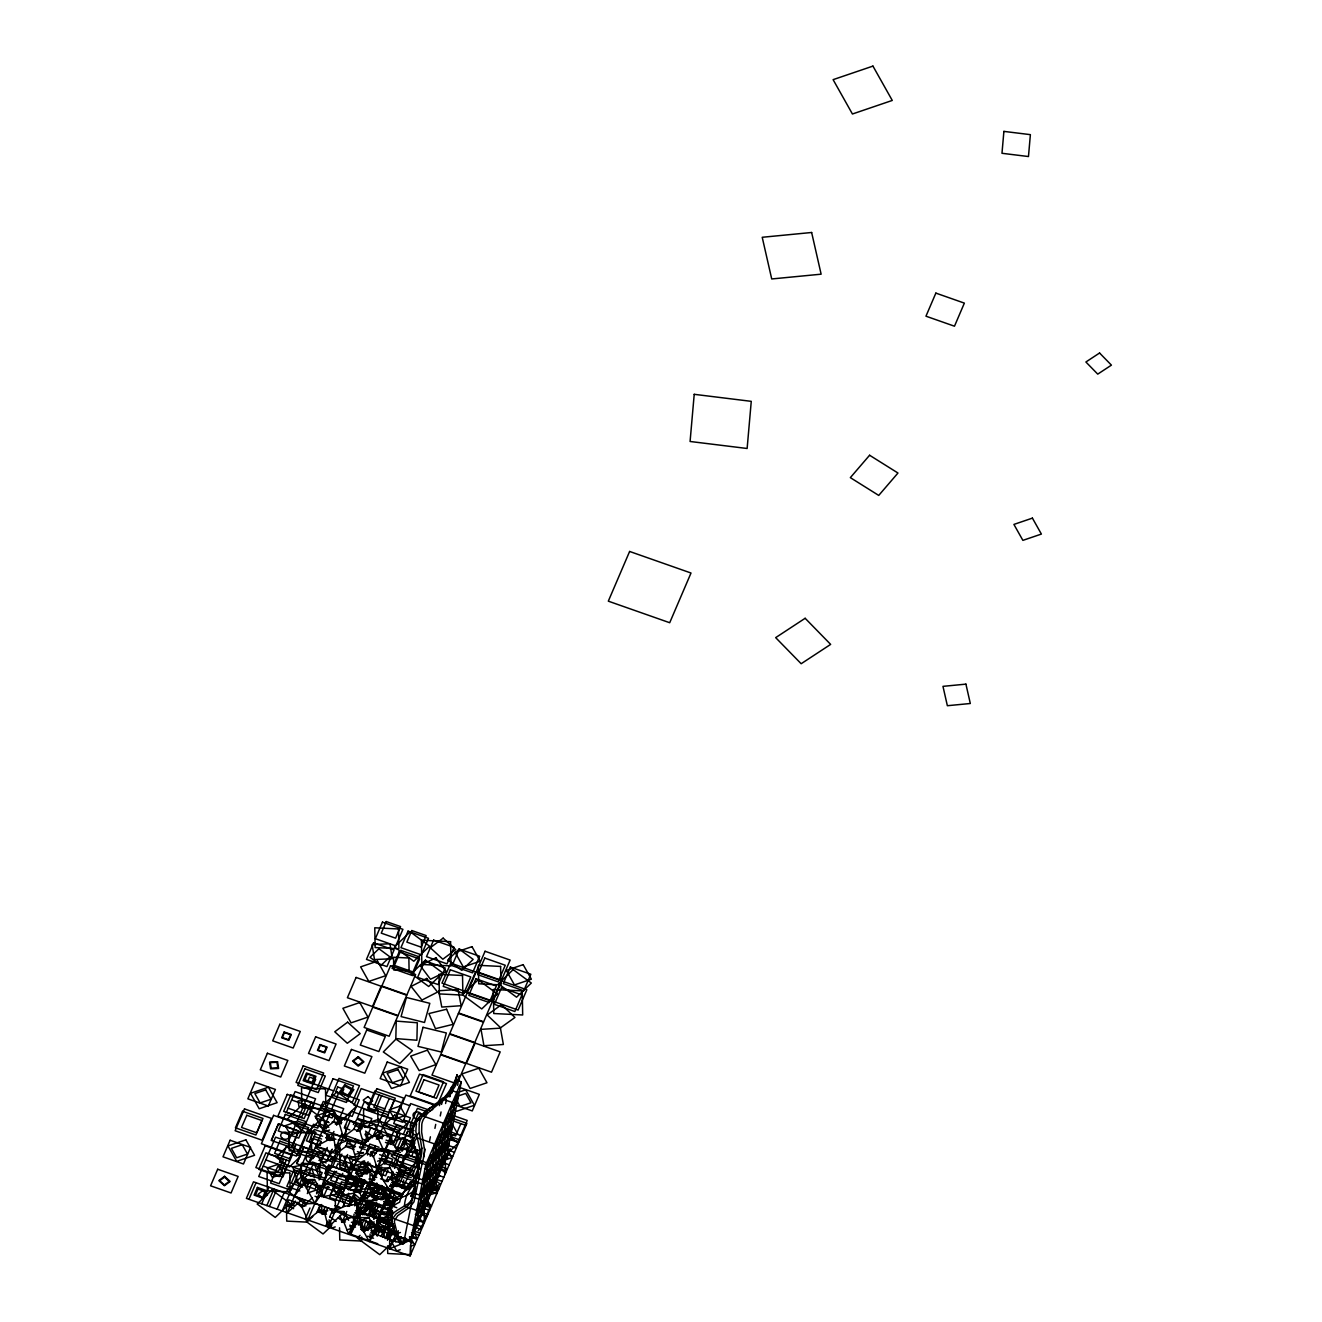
<?xml version="1.0" encoding="UTF-8"?>
<svg xmlns="http://www.w3.org/2000/svg" width="1322" height="1322" viewBox="0 0 1322 1322"><rect width="100%" height="100%" fill="white"/><g stroke="black" fill="none" stroke-linecap="round" stroke-linejoin="round"><path stroke-width="1.5" d="M340.977 1195.534L353.635 1193.237L357.37 1203.995L344.712 1206.292L340.977 1195.534L342.448 1194.014L340.597 1188.643L335.358 1200.855L335.358 1210.572L347.917 1217.529L368.855 1217.645L374.109 1226.998L363.253 1230.699L357.981 1221.33L368.855 1217.645M409.374 1236.88L411.125 1240.003L389.643 1248.712L389.66 1238.995L394.898 1226.783L379.811 1221.495L374.109 1226.998M405.606 1242.002L404.416 1241.573L405.193 1242.515M369.879 1189.222L382.57 1186.478L386.85 1197.302L374.143 1200.062L369.879 1189.222L370.011 1171.821L364.525 1162.335L353.552 1166.219L359.039 1175.688L370.011 1171.821M419.074 1169.193L419.107 1166.83L419.752 1169.21M396.749 1232.137L253.494 1181.818L246.388 1198.393L410.117 1255.9L411.125 1240.003M359.039 1175.688L349.553 1177.439L349.719 1175.142L365.037 1180.381L370.028 1184.628L378.736 1171.49L390.089 1167.904L395.261 1177.671L383.909 1181.257L378.736 1171.49M352.809 1228.468L354.065 1214.108M354.775 1205.912L355.486 1197.699M356.031 1191.552L356.923 1181.306L375.266 1183.554M369.35 1215.711L370.573 1201.781M357.37 1203.995L355.816 1217.76L362.608 1212.852L367.764 1200.442L383.083 1205.697L383.38 1208.391L386.52 1204.408L392.122 1191.337L401.095 1194.493M415.885 1188.825A49.211 27.663 23.2 0 1 410.002 1193.469C403.854 1197.682 391.51 1199.004 391.94 1208.539M415.009 1189.42L413.373 1196.195A51.971 29.216 23.2 0 1 407.754 1204.028A50.484 28.39 23.2 0 1 407.11 1204.392L399.145 1209.134A85.6 48.121 23.2 0 0 396.253 1210.969C387.329 1216.058 392.485 1226.601 396.154 1233.393A97.415 54.764 23.2 0 0 397.773 1236.384L410.696 1240.928L450.158 1148.57M394.435 1231.691L391.824 1220.966A24.49 13.765 23.2 0 1 392.171 1219.264L396.121 1213.927L406.862 1206.689A52.665 29.613 23.2 0 0 412.414 1198.228A105.661 59.407 23.2 0 0 413.439 1194.311L419.735 1161.658A58.465 48.005 11.2 0 0 421.916 1148.074M420.561 1119.056A34.256 19.252 23.2 0 0 415.885 1122.097L413.323 1128.178M414.117 1190.263L419.586 1162.484A57.325 47.08 11.2 0 0 420.016 1149.925L415.835 1131.599L416.397 1122.775M402.268 1188.247L403.706 1179.984M363.897 1232.319L365.054 1225.891M450.587 1092.831L451.694 1087.097A84.178 69.124 11.2 0 0 457.082 1074.687L455.892 1080.388M403.541 1243.457L417.934 1170.813M422.115 1164.104L422.693 1161.245M423.486 1157.229L423.932 1154.949M424.048 1154.37L425.073 1149.231M422.082 1163.691L413.984 1201.847L409.936 1207.151L397.707 1215.711L394.733 1220.173A24.49 13.765 23.2 0 0 394.369 1221.875L396.98 1232.583A103.678 58.284 23.2 0 0 402.566 1243.754L403.689 1237.772M429.6 1140.803L430.394 1136.804M410.696 1240.928L425.8 1164.665L461.312 1081.826L455.826 1079.909L454.917 1084.883M415.719 1186.859A45.626 25.647 23.2 0 1 414.282 1187.982L410.729 1196.278L420.313 1199.632L425.073 1185.256L421.982 1184.165M417.95 1182.496L423.337 1184.38L428.097 1170.003L424.494 1168.731M427.551 1163.029L426.345 1169.127L431.104 1154.734L427.551 1163.029L418.826 1159.956L418.71 1158.105A52.202 42.866 11.2 0 0 418.099 1154.023L417.058 1149.81L420.561 1151.032M434.921 1128.377L435.715 1124.378M419.024 1215.761L414.265 1230.138L419.024 1215.761L415.339 1214.455M425.073 1185.256L420.313 1199.632M428.097 1170.003L423.337 1184.38M419.57 1220.223L434.674 1143.96L417.058 1137.763A34.587 19.45 23.2 0 0 413.902 1146.29M440.259 1115.95L441.052 1111.951M445.58 1103.523L446.373 1099.524M427.898 1195.038L423.139 1209.432L427.898 1195.038L424.428 1193.816M430.922 1179.786L426.163 1194.179L430.922 1179.786L427.518 1178.596M436.971 1149.281L432.211 1163.674L436.971 1149.281L433.434 1148.041M428.46 1199.517L443.548 1123.237L421.123 1115.355A28.01 15.748 23.2 0 0 417.735 1120.279M451.694 1087.097L449.777 1096.83L450.472 1093.393M442.82 1143.827L438.061 1158.221L442.82 1143.827L439.317 1142.588M444.638 1134.673L445.845 1128.575L441.085 1142.968L444.638 1134.673L441.416 1133.549M456.9 1075.249L455.545 1082.107L455.793 1080.966M437.334 1178.794L452.438 1102.531L443.366 1099.342L441.482 1100.929A62.184 51.062 11.2 0 1 437.896 1103.457L428.857 1109.125M458.337 1081.859L459.577 1075.563L455.479 1085.742L449.364 1095.31L433.302 1108.315A52.93 43.461 11.2 0 0 426.956 1114.116L423.486 1119.189A27.101 22.259 11.2 0 0 421.817 1124.08L421.602 1131.963L424.263 1148.025M451.694 1123.122L446.935 1137.498L451.694 1123.122L448.175 1121.882M457.743 1092.616L452.983 1106.993L457.743 1092.616L452.554 1090.782M446.208 1158.089L461.312 1081.826M458.007 1083.577L457.643 1085.296M373.597 1218.867L374.721 1213.381M392.056 1203.384L394.303 1192.427M418.396 1174.911L418.149 1176.035M354.395 1190.461L359.022 1179.009M452.107 1092.881L452.455 1091.261A48.633 39.941 11.2 0 1 451.727 1092.303L448.802 1096.632M418.826 1159.956L418.033 1166.202A50.021 41.065 11.2 0 0 417.388 1159.691L415.24 1146.67M319.825 1188.858L314.553 1179.505L303.696 1183.207L308.968 1192.56L319.825 1188.858L321.99 1186.826L328.864 1167.789L313.777 1162.484L308.621 1163.063L316.536 1153.247L327.393 1149.545L332.665 1158.915L321.791 1162.6L316.536 1153.247M383.083 1205.697L376.291 1224.949L386.85 1197.302M395.261 1177.671L397.591 1175.258L404.449 1156.221L404.681 1158.683L408.366 1154.883L413.588 1142.687M417.058 1149.81L416.694 1151.313A47.708 26.82 23.2 0 0 416.579 1156.155L418.628 1169.59M404.681 1158.683L408.267 1147.347L402.995 1137.978L392.122 1141.679L397.393 1151.032L408.267 1147.347M342.448 1194.014L349.719 1175.142M407.622 1189.552L410.514 1181.637M400.417 1195.964L405.11 1190.263A82.096 46.154 23.2 0 1 407.953 1188.412L415.786 1183.058M327.261 1147.479L323.593 1156.337L308.274 1151.098L313.413 1138.688L321.081 1141.316M326.98 1161.013L331.591 1149.892M328.914 1164.517L325.972 1171.606L341.291 1176.861L342.762 1173.308M344.232 1169.755L346.43 1164.451L331.111 1159.196M349.025 1205.829L353.437 1195.187M354.593 1192.378L356.808 1187.057L341.489 1181.818L336.333 1194.229L351.652 1199.467M374.143 1200.062L362.922 1201.202L359.898 1192.791L365.037 1180.381M357.105 1206.936L360.956 1197.666M368.755 1200.442L364.343 1211.068L356.676 1208.457M455.264 1112.331L419.768 1195.171L414.265 1193.237L415.62 1190.56M271.522 1140.308L278.479 1124.064L298.541 1131.12L291.584 1147.347M248.949 1199.285L256.055 1182.711M307.415 1082.09L309.546 1077.133L315.694 1079.281L313.562 1084.255L303.151 1080.669L306.44 1072.968L315.958 1076.306L312.653 1084.007M261.739 1203.78L268.845 1187.206M286.593 1145.794L279.487 1162.352L299.962 1169.54M288.378 1141.646L295.467 1125.088L315.941 1132.276L291.088 1190.263L270.613 1183.074L277.719 1166.5L298.177 1173.688M304.341 1104.366L297.252 1120.94L317.71 1128.129L339.01 1078.422L359.485 1085.61L352.379 1102.184L331.905 1094.996M306.126 1100.235L313.215 1083.66L333.689 1090.848M306.737 1105.275L301.515 1117.487L286.444 1112.182L295.103 1091.592L315.578 1098.78L308.472 1115.355L287.998 1108.167M266.862 1205.581L273.951 1189.007M286.378 1160.022L279.289 1176.58L258.815 1169.392L265.92 1152.817L288.94 1160.914L296.045 1144.34M291.716 1147.595L298.805 1131.021L278.347 1123.832L271.241 1140.407L332.648 1161.972M311.232 1102.019L304.143 1118.594L283.668 1111.405L290.774 1094.831L352.164 1116.412L359.27 1099.838L338.812 1092.65L331.706 1109.208M269.424 1206.474L276.513 1189.899M277.091 1209.167L284.197 1192.609M303.713 1147.033L296.624 1163.608L322.204 1172.597L319.048 1179.951M296.888 1163.509L303.845 1147.281L323.907 1154.321L320.816 1161.542M282.214 1210.969L289.303 1194.394M412.249 1142.274L329.922 1113.355L287.32 1212.77L302.143 1199.5L306.836 1203.78L314.884 1203.384L335.358 1210.572L344.712 1206.292M392.684 1211.646L301.532 1179.637L308.555 1174.696L313.777 1162.484M416.199 1181.785L315.727 1146.488L327.542 1140.258L326.666 1134.673L322.832 1129.93L333.375 1122.064L335.507 1117.09L329.922 1113.355M306.423 1188.428L309.414 1181.455M327.212 1139.928L329.459 1134.706L314.372 1129.401L309.15 1141.613L320.453 1145.579M316.95 1170.565L319.263 1165.145M301.499 1207.151L304.655 1199.798M307.315 1193.584L312.835 1180.695M317.082 1170.796L324.187 1154.222M330.004 1140.655L333.954 1131.45M336.614 1125.237L343.703 1108.662L323.246 1101.474L316.14 1118.048L329.161 1122.626M397.393 1151.032L377.282 1150.999L363.765 1144.307L348.33 1140.704L343.29 1137.118L339.523 1124.229L341.654 1119.255C349.686 1118.462 354.808 1124.725 362.112 1126.443C369.912 1126.988 378.009 1129.319 383.264 1135.449L391.329 1134.92L392.122 1141.679M317.462 1183.636L315.099 1189.156L294.641 1181.967M327.526 1160.171L332.252 1149.132M344.678 1120.131L347.058 1114.611M305.233 1219.049L309.959 1208.011M316.569 1192.593L319.726 1185.223M327.906 1166.136L324.766 1173.49L362.195 1186.644M330.285 1160.6L331.855 1156.932M336.102 1147.033L341.621 1134.144L362.079 1141.332L360.509 1145.017M297.351 1203.103L302.027 1207.383L307.795 1219.958L350.396 1120.544M308.968 1192.56L314.884 1203.384L320.288 1195.567L325.526 1183.355L343.77 1189.701M321.791 1162.6L329.095 1170.251L332.764 1166.45L337.986 1154.255L336.185 1153.676L333.326 1134.375L326.666 1134.673M316.85 1212.555L320.007 1205.185M323.361 1197.352L328.087 1186.313M334.598 1171.127L330.665 1180.331L351.123 1187.52L355.849 1176.481M336.185 1167.442L337.754 1163.757L367.169 1174.101M339.539 1159.625L341.902 1154.106M307.795 1219.958L317.825 1211.877L320.321 1206.044M332.665 1158.915L336.185 1153.676L345.835 1146.521L348.33 1140.704M333.326 1134.375L343.29 1137.118L353.85 1129.252L355.982 1124.278M321.973 1214.34L325.129 1206.986M337.556 1177.985L330.45 1194.559L350.908 1201.748M342.877 1165.558L347.603 1154.519M357.667 1131.037L362.393 1119.998M378.588 1131.169L363.765 1144.307L359.981 1131.417L362.112 1126.443M342.448 1213.679L328.253 1227.147L325.03 1214.406L327.526 1208.572M353.552 1166.219L356.659 1160.865L353.04 1149.049L355.535 1143.233M379.084 1095.013L373.845 1107.208L388.916 1112.513L394.154 1100.301M349.553 1177.439L347.835 1171.755L353.073 1159.543L356.659 1160.865L366.64 1152.867L370.457 1147.413M325.691 1226.238L327.278 1222.569M329.641 1217.033L332.004 1211.514M338.614 1196.096L342.563 1186.892L323.956 1180.364M345.224 1180.678L347.587 1175.159M349.173 1171.474L352.33 1164.12M367.913 1127.765L371.846 1118.561L351.388 1111.356L344.282 1127.93L349.867 1129.897M381.612 1095.773L374.506 1112.347L354.048 1105.159L361.154 1088.584L409.754 1105.655M328.253 1227.147L370.854 1127.732M343.042 1206.391L348.661 1193.27M356.841 1174.167L362.36 1161.294M366.607 1151.396L369.763 1144.026L379.067 1147.298M372.424 1137.812L389.296 1098.466M342.034 1222.453L346.777 1211.415M348.942 1206.342L353.866 1194.84M354.858 1192.543L360.179 1180.116M361.765 1176.431L368.078 1161.707M370.639 1155.725L372.209 1152.04L375.944 1153.346M377.943 1138.688L395.295 1098.202L374.82 1091.014L367.731 1107.572L388.189 1114.76M338.234 1217.959L343.703 1221.809L348.727 1234.335L391.329 1134.92M386.173 1148.835L396.336 1125.105L412.811 1130.888M364.525 1162.335L377.117 1168.053L384.14 1163.129L389.379 1150.917L384.223 1151.495L378.472 1139.035L373.779 1134.755M358.576 1225.081L360.939 1219.562M369.119 1200.459L363.6 1213.348L356.163 1210.737M371.185 1196.212L376.522 1183.207M380.273 1174.465L381.843 1170.78M384.702 1164.104L390.221 1151.214M392.882 1145.001L399.988 1128.443L379.53 1121.254M364.178 1214.918L370.276 1200.707M371.796 1197.17L374.076 1191.833L396.881 1199.847M381.728 1176.877L384.917 1169.408M400.302 1133.499L394.716 1146.571L403.673 1149.727M360.575 1227.642L363.567 1220.669M362.112 1230.567L366.045 1221.363M368.623 1215.381L374.143 1202.491M381.43 1185.454L376.704 1196.509L356.246 1189.321M387.941 1170.267L385.578 1175.803L275.571 1137.151L258.715 1176.497L279.173 1183.686L286.279 1167.128L265.821 1159.939M389.527 1166.599L392.684 1159.229L379.662 1154.651M394.452 1155.081L401.558 1138.523M403.326 1134.375L410.431 1117.817L389.973 1110.612M364.674 1231.46L368.607 1222.255M376.803 1203.152L371.267 1216.042L391.742 1223.23M381.033 1193.27L383.397 1187.734M386.553 1180.381L388.139 1176.696L411.159 1184.776L418.264 1168.218L397.79 1161.03L394.634 1168.384M392.386 1166.797L397.905 1153.908M371.548 1215.959L376.968 1203.317M407.804 1131.368L400.847 1147.612L415.422 1152.734M383.264 1193.865L385.677 1188.263M394.402 1167.904L399.988 1154.833L416.133 1160.518L410.531 1173.572L397.988 1169.16M368.012 1230.518L371.168 1223.164M373.729 1217.165L379.249 1204.292M381.827 1198.31L386.553 1187.255M390.701 1177.588L393.064 1172.069M401.938 1151.363L406.68 1140.324M408.448 1136.176L418.33 1113.504L422.098 1114.826M363.253 1230.699L369.185 1241.523L411.786 1142.109L413.142 1142.539M382.57 1186.478L390.486 1191.816L394.981 1184.661L400.583 1171.606L416.727 1177.274L417.058 1178.563M379.811 1221.495L374.589 1233.69L369.185 1241.523M374.903 1234.682L378.637 1225.973M397.063 1184.413L402.665 1171.342L399.079 1170.086M414.844 1142.902L410.845 1152.239L407.259 1150.983M377.464 1235.954L381.397 1226.75M393.824 1197.765L386.735 1214.323L366.26 1207.135M399.178 1185.239L400.401 1185.305L399.128 1184.859L406.251 1168.764L385.793 1161.575M411.572 1156.337L414.728 1148.967M380.951 1236.516L387.181 1221.974L360.228 1212.505L350.875 1234.318L377.828 1243.787M437.913 1103.589L446.489 1083.594L419.537 1074.125L410.184 1095.938L435.219 1104.729M403.375 1187.338L411.192 1169.078L381.893 1158.799L371.73 1182.512L380.885 1185.735M415.472 1159.113L417.041 1155.478M382.57 1237.392L386.305 1228.667M385.132 1238.648L389.081 1229.443M406.234 1189.403L408.597 1183.884M412.051 1175.836L418.363 1161.096M387.693 1239.557L391.643 1230.352M412.728 1186.594L416.727 1177.274M457.842 1082.057L465.741 1063.615L440.672 1054.807L431.98 1075.1L455.115 1083.23M389.643 1248.712L395.956 1233.988M458.288 1097.078L422.776 1179.918L416.76 1177.803M452.24 1127.583L416.744 1210.423L404.449 1206.11A49.112 40.338 11.2 0 1 413.125 1185.272M405.804 1238.499L403.425 1244.019L370.821 1232.567M449.232 1142.836L413.72 1225.676L391.213 1217.777M460.8 1123.717L455.578 1135.928L449.91 1133.929M410.117 1255.9L466.914 1123.353L452.041 1118.131M416.083 1189.42L415.191 1191.337M362.459 1175.06C359.518 1172.664 364.955 1177.77 358.94 1175.985M403.26 1193.353L403.838 1192.328M349.834 1232.798L355.37 1222.867M368.987 1215.331L371.052 1212.125M404.929 1241.969L406.383 1239.887M353.371 1124.493L357.171 1119.056L364.013 1122.642L360.212 1128.079L355.073 1125.386M390.089 1167.904L377.117 1168.053L373.482 1156.453L377.282 1150.999M303.696 1183.207L294.426 1196.195L302.143 1199.5M348.727 1234.335L357.981 1221.33M361.831 1174.795L363.335 1172.746M404.168 1191.833L415.571 1182.81M371.945 1194.84L375.382 1190.99L382.455 1186.925M400.252 1243.688L394.997 1234.335L395.989 1233.096M397.591 1175.258L400.583 1171.606M367.268 1201.731L359.567 1210.688L367.913 1215.926M372.407 1195.766L378.819 1188.296L397.178 1199.798M391.808 1223.99L387.957 1228.468L382.95 1225.329M413.274 1185.371L415.637 1182.959M395.741 1200.673L394.204 1202.376A22.722 18.657 11.2 0 0 391.907 1206.094M295.434 1201.07L290.262 1206.325L293.633 1208.688M291.286 1206.358L295.484 1202.078M343.703 1221.809L347.917 1217.529M321.99 1186.826L325.526 1183.355M391.543 1225.907L393.411 1224.073M321.263 1141.828L315.446 1147.397L327.955 1156.634L338.118 1146.885L334.995 1144.571M356.61 1131.318L360.609 1127.484M336.614 1171.391L326.633 1180.959L336.201 1188.015M312.389 1197.699L305.514 1204.292L286.957 1190.56L302.06 1176.084L320.618 1189.8L316.503 1193.749M364.756 1161.113L362.112 1163.657L375.101 1173.258L381.728 1166.929M370.044 1156.039L372.688 1153.511M312.769 1216.488L306.952 1222.073L323.047 1233.971L331.772 1225.61M317.131 1212.307L320.04 1209.514L326.484 1214.274M348.43 1189.8L358.411 1180.232L340.894 1167.276M394.187 1153.131L391.279 1155.924L409.126 1169.111L417.835 1160.766M397.096 1150.355L405.804 1141.993M347.95 1206.292L355.998 1198.575M382.537 1185.966L372.226 1195.848L376.886 1199.285M386.949 1181.736L389.891 1178.927L402.285 1188.081M362.476 1214.753L371.862 1205.747L361.98 1198.443M360.096 1235.343L357.271 1238.036L379.761 1254.661L398.054 1237.128L377.167 1221.693M364.31 1231.294L374.159 1221.859M446.142 1154.784L458.337 1143.084L450.703 1137.449M430.675 1192.576L439.862 1183.768L435.021 1180.182M412.481 1236.169L408.25 1240.234L405.094 1237.904M418.132 1230.749L422.362 1226.684M413.307 1184.562L412.183 1185.586A59.259 33.314 23.2 0 0 410.068 1187.9L400.401 1187.387M443.068 1098.367L429.931 1108.051A51.674 42.436 11.2 0 0 424.395 1113.223L420.561 1119.056A27.283 22.408 11.2 0 0 419.256 1123.171L419.057 1131.07L421.768 1148.074L418.066 1155.94L418.132 1166.368M362.311 1214.422L367.632 1209.894M378.472 1139.035L383.264 1135.449M302.027 1207.383L306.836 1203.78M417.19 1181.653L416.116 1182.43M415.786 1183.818L414.761 1184.479M355.899 1205.003L383.744 1186.743M392.733 1212.208L382.471 1218.934L370.623 1206.821L375.762 1203.45M392.865 1223.594L381.397 1231.112L371.482 1220.966M389.395 1227.51L381.728 1230.898L373.035 1232.154M432.79 1109.455L430.212 1110.91M401.244 1194.824L403.111 1193.849M356.378 1211.183L363.17 1207.763M444.192 1158.915L447.811 1157.56L445.894 1154.437M443.068 1160.881L452.074 1157.494L447.828 1150.57M436.21 1177.555L439.813 1176.2L437.913 1173.077M429.121 1191.618L438.524 1189.635L435.169 1181.042L440.408 1168.846L445.613 1173.06L445.266 1160.336L443.514 1157.213M335.375 1124.229L339.043 1122.94L333.557 1113.455L322.568 1117.338L327.145 1125.22M329.558 1130.062L324.105 1131.996L315 1116.28L333.21 1109.852L341.307 1123.832M458.536 1092.236L465.708 1089.807L474.4 1105.258L456.47 1111.356M458.47 1095.888L465.724 1093.426L470.979 1102.779L460.122 1106.481L456.602 1100.235M450.422 1136.309L457.676 1133.846L452.405 1124.493M441.647 1161.575L445.266 1160.336M363.286 1194.758L384.157 1187.668M389.858 1185.718L393.659 1184.429M322.981 1212.654L326.551 1211.448M330.136 1210.225L339.11 1207.168M331.822 1213.282L337.242 1211.431M373.349 1202.293L369.648 1203.565L378.621 1219.512L391.576 1215.1M380.753 1199.781L388.156 1197.269L393.13 1206.127M341.737 1220.52L352.594 1216.818L356.99 1224.618M335.243 1226.899L331.657 1228.105L327.806 1221.247M346.992 1229.873L354.246 1227.411M388.304 1227.18L373.118 1232.335L366.359 1220.322M395.129 1233.046L387.957 1235.492L396.65 1250.943L400.236 1249.72M394.997 1234.335L400.417 1232.484M399.525 1237.062L394.088 1238.912L395.84 1242.036M410.993 1246.051L414.563 1244.845L410.712 1237.97M365.004 1127.418L374.457 1124.427L379.629 1134.193L368.276 1137.779L365.682 1132.888M376.357 1139.085L382.041 1137.3M377.53 1161.212L386.982 1158.221L381.827 1148.454L370.457 1152.04L373.052 1156.932M415.719 1180.612L410.134 1182.314L411.968 1185.867M429.551 1194.906L437.004 1192.626L433.335 1185.52M424.841 1203.549L428.592 1202.409L426.923 1199.203M420.429 1211.398L424.164 1210.258L422.511 1207.052M392.122 1191.337L390.486 1191.816L383.909 1181.257M357.254 1204.97L362.625 1203.483M347.686 1155.924L343.753 1156.767L351.041 1175.241M355.568 1154.205L363.451 1152.503M361.617 1155.411L348.925 1158.171L353.189 1168.995L365.897 1166.235L363.765 1160.832M356.94 1173.969L368.755 1171.408M366.838 1186.032L375.911 1184.066M308.505 1181.273L303.085 1182.265L299.35 1171.507L312.009 1169.21L314.504 1176.382M314.653 1182.298L299.02 1185.156L292.691 1166.88L314.173 1162.963L319.891 1179.406L319.709 1164.186L301.317 1163.261L301.598 1178.563L305.679 1178.778M367.764 1200.442L362.922 1201.202L353.635 1193.237M384.305 1197.831L396.071 1198.69M379.546 1219.264L382.471 1218.934M348.017 1201.07L361.27 1199.665M353.932 1189.932L383.578 1187.073M389.511 1186.495L403.359 1185.156L404.251 1189.122M373.531 1199.451L392.667 1197.6L393.989 1203.4M377.943 1218.801L391.329 1217.512M371.333 1230.848L393.064 1228.749M390.866 1184.958L399.773 1185.041L408.581 1186.908M363.319 1204.722L376.72 1203.978M327.542 1140.258L334.185 1139.961M301.532 1179.637L314.553 1179.505M414.034 1125.7L410.316 1125.518L410.547 1137.878M328.269 1121.866L324.419 1121.667L324.634 1133.417M332.119 1122.064L341.737 1122.543M374.936 1136.094L382.917 1136.507M386.9 1136.705L390.899 1136.903L391.031 1144.488M326.666 1139.399L334.367 1139.779M338.217 1139.977L343.984 1140.275M345.488 1146.174L355.436 1146.67M359.435 1146.868L365.401 1147.166M389.147 1150.09L375.167 1149.38L375.101 1145.596M398.186 1169.854L413.422 1170.614L413.703 1186.131M368.921 1179.042L375.002 1179.34M329.426 1187.404L321.395 1186.991L321.56 1196.741M333.441 1187.602L349.504 1188.412M365.12 1192.312L377.266 1192.923L377.084 1183.306M294.244 1205.218L286.428 1204.821L286.725 1221.115L306.291 1222.09L306.175 1215.992M300.127 1205.515L305.993 1205.813M327.839 1210.704L321.808 1210.39L321.709 1204.54M331.855 1210.902L343.902 1211.514M341.423 1221.809L345.422 1222.007M351.404 1222.305L361.369 1222.8L361.484 1228.898M396.93 1234.88L387.379 1234.401L387.478 1240.135M391.56 1185.553L409.886 1187.817M373.135 1196.063L397.591 1199.071M377.332 1218.702L391.593 1220.47M360.956 1229.46L367.07 1230.22M371.135 1230.716L395.592 1233.723M347.686 1189.238L361.088 1191.684M363.368 1198.046L367.185 1198.823M372.903 1199.979L376.72 1200.756M315.727 1146.488L327.393 1149.545M349.157 1183.686L362.145 1187.701M322.618 1136.226L307.976 1131.219L298.739 1153.478L313.38 1158.485M326.286 1137.482L333.607 1139.994M318.883 1160.369L326.204 1162.881M364.508 1184.049L338.862 1175.291L329.641 1197.534L351.619 1205.053M344.579 1187.553L359.898 1192.791M362.608 1212.852L377.927 1218.107M458.883 1087.18L479.341 1094.368L472.251 1110.926L455.495 1105.043M435.417 1105.473L405.871 1095.095L393.692 1123.502L414.001 1130.641M453.743 1115.702L467.211 1120.445L457.858 1142.258L448.241 1138.87M429.253 1110.116L410.646 1103.589L402.648 1122.229L382.19 1115.041M426.725 1111.62L417.422 1108.348L410.332 1124.923L414.05 1126.228M453.016 1120.858L466.038 1125.435M384.851 1108.828L364.393 1101.639L357.287 1118.197L414.034 1138.143M450.438 1131.863L461.593 1135.78M403.821 1120.064L416.579 1124.543M403.541 1120.147L414.711 1124.08M450.521 1136.656L459.825 1139.928M449.629 1138.721L458.932 1141.993M413.274 1133.301L407.672 1131.136L400.566 1147.694L415.455 1152.933M446.968 1144.935L456.272 1148.207M416.48 1135.334L412.795 1134.012L412.514 1134.838A23.829 13.402 23.2 0 0 412.365 1135.482A27.035 15.203 23.2 0 0 412.761 1140.522M383.777 1125.253L398.847 1130.541L393.625 1142.753L386.074 1140.109M447.051 1149.743L454.487 1152.354M291.666 1099.987L324.815 1111.554M445.283 1153.875L452.719 1156.486L446.357 1153.742M436.177 1151.016L439.268 1152.106M335.507 1117.09L341.654 1119.255M378.538 1137.449L382.306 1138.787M333.375 1122.064L339.523 1124.229M353.85 1129.252L359.981 1131.417M385.446 1142.39L391.031 1144.356M441.73 1162.17L449.166 1164.781M408.366 1154.883L417.785 1158.204M319.494 1123.981L328.781 1127.253M362.74 1139.184L368.326 1141.134M396.699 1151.115L400.417 1152.42M416.661 1158.188L405.722 1154.337L398.765 1170.581L417.008 1176.993M441.812 1166.962L447.398 1168.912M404.482 1155.263L408.151 1156.552M326.501 1128.839L313.479 1124.262L306.374 1140.82L319.412 1145.397M382.785 1148.603L407.209 1157.18M439.069 1168.367L446.505 1170.995M419.586 1162.484L425.8 1164.665M322.832 1129.93L418.182 1163.426M326.633 1136.028L335.937 1139.3M346.628 1143.051L354.081 1145.662M359.65 1147.628L365.236 1149.595M438.26 1175.241L443.845 1177.208M345.835 1146.521L353.04 1149.049M314.157 1136.408L321.61 1139.019M357.419 1151.611L363.005 1153.561M436.491 1179.389L442.06 1181.339M384.14 1163.129L399.227 1168.417M334.516 1150.718L338.25 1152.024M349.405 1155.94L354.99 1157.907M375.679 1165.178L379.397 1166.483M396.385 1172.449L411.258 1177.671M433.831 1185.603L439.4 1187.553M431.071 1187.007L438.524 1189.635M431.154 1191.816L436.739 1193.766M392.452 1182.05L405.011 1186.462M370.788 1175.357L376.77 1177.472M380.554 1178.794L388.288 1181.504M391.676 1182.512L409.39 1188.924M394.981 1184.661L407.54 1189.073M332.764 1166.45L347.835 1171.755M388.222 1188.296L393.708 1190.23M401.838 1193.749L368.59 1182.083L356.411 1210.489L391.51 1222.817M308.621 1163.063L401.657 1195.732M425.833 1204.243L431.418 1206.193L426.064 1199.533M424.164 1205.4L429.931 1207.416L420.594 1229.245L414.811 1227.213M365.913 1187.949L397.773 1199.153M422.197 1207.73L429.65 1210.341M268.548 1153.941L283.619 1159.229L278.397 1171.441L263.309 1166.136M373.498 1190.808L393.559 1197.848L386.586 1214.092L366.541 1207.036M305.068 1171.342L325.543 1178.53M385.545 1199.616L394.848 1202.871M420.429 1211.861L427.865 1214.488M308.555 1174.696L323.626 1179.984M314.421 1177.01L293.963 1169.821L286.857 1186.396L299.879 1190.957M350.231 1189.585L359.534 1192.857M363.253 1194.163L368.838 1196.129M421.404 1214.588L426.973 1216.554M311.661 1176.233L296.574 1170.928L291.352 1183.14L302.655 1187.106M383.975 1201.632L393.097 1204.838M401.277 1194.857A49.773 27.977 23.2 0 0 396.583 1198.062A25.035 20.557 11.2 0 0 393.08 1206.391L396.815 1207.697M386.52 1204.408L391.907 1206.292M383.76 1203.747L391.725 1206.606M418.727 1220.801L424.312 1222.767L424.164 1210.258M415.091 1224.288L422.544 1226.899M320.288 1195.567L335.358 1200.855M315 1196.278L318.718 1197.583M412.431 1230.501L419.884 1233.112M377.497 1219.595L392.7 1224.932M377.464 1220.289L393.873 1226.056M334.796 1205.614L340.382 1207.581M354.808 1212.638L360.394 1214.604M376.671 1220.322L393.411 1226.205M411.555 1232.583L418.991 1235.194M409.77 1236.714L417.223 1239.325L413.869 1230.749L419.107 1218.553L424.312 1222.767M295.913 1202.376L288.725 1199.847L286.23 1205.664L291.617 1207.564M317.825 1211.877L325.03 1214.406M349.719 1225.147L355.469 1227.18M361.22 1229.196L365.054 1230.534M367.747 1236.186L373.548 1238.218M351.553 1178.513L363.947 1183.834M411.671 1236.731L415.224 1238.251M425.304 1203.4L431.418 1206.193M349.9 1226.585L352.61 1227.841M402.995 1137.978L411.786 1142.109M388.883 1219.148L392.353 1220.784M365.93 1191.882L377.96 1197.798M400.417 1236.863L412.348 1242.911M366.64 1152.867L373.482 1156.453M318.519 1210.175L323.989 1214.009M297.12 1202.243L302.16 1205.78M296.855 1203.037L300.97 1205.928M407.424 1143.199L415.538 1149.198M365.533 1131.12L372.077 1135.962L362.757 1144.918L354.56 1138.853M379.183 1158.32L385.694 1163.129M325.625 1137.647L328.748 1139.961M387.726 1207.3L392.386 1210.737M339.374 1190.378L344.15 1193.915M356.196 1212.373L359.485 1214.819M329.707 1216.653L336.135 1221.412M411.539 1234.979L417.223 1239.325M386.52 1221.809L392.254 1226.486M370.375 1186.892L380.372 1195.105M363.071 1213.778L357.634 1207.548M388.205 1188.561L398.12 1198.707M385.627 1199.186L392.204 1205.912M357.32 1206.457L364.393 1213.712M385.099 1226.436L390.833 1233.757M377.167 1184.545L383.711 1192.94M430.823 1187.139L432.74 1190.263M354.081 1149.661L348.595 1140.192L337.606 1144.059L340.349 1148.801M398.484 1193.022L400.417 1196.46M353.8 1197.996L362.492 1213.447M343.803 1211.712L348.628 1220.289M339.886 1216.108L342.514 1220.784M329.013 1219.809L331.657 1224.486M387.726 1135.499L379.1 1119.205L360.146 1125.187L362.063 1128.806M364.938 1134.243L367.813 1139.663M417.141 1154.156L416.017 1151.941M432.261 1186.776L433.913 1189.982M418.463 1158.849L414.034 1146.323M379.166 1225.527L384.305 1236.252M415.653 1151.198L413.307 1143.679A28.753 16.161 23.2 0 1 413.72 1139.481L413.935 1138.92A37.033 20.822 23.2 0 1 419.322 1132.937M356.362 1205.218L354.18 1197.881M369.78 1163.162L372.705 1170.548M371.647 1173.242L374.49 1180.447M359.667 1177.786L363.22 1186.809M370.623 1206.821L369.78 1201.863M390.634 1184.033L392.204 1190.56M374.655 1226.37L376.886 1235.706M370.143 1201.748L374.109 1219.181M355.734 1197.881L363.418 1231.625M386.272 1191.882L388.189 1203.136M378.588 1213.629L380.174 1223.015M328.864 1167.789L329.095 1170.251M390.073 1227.494L388.718 1227.477M396.666 1179.158L396.831 1186.66M370.077 1234.004L370.16 1237.756M444.638 1158.419L444.754 1164.451M444.853 1170.499L444.936 1174.514M424.626 1205.449L424.709 1209.448M410.481 1245.093L410.646 1254.644L387.726 1253.487L387.577 1245.853M392.502 1171.507L392.783 1187.007M369.449 1214.935L369.367 1211.15L387.544 1212.076L387.825 1227.196L369.648 1226.287L369.549 1220.603M367.433 1149.215L367.533 1155.015M367.681 1162.749L367.813 1170.482L339.919 1169.078L339.506 1145.877M360.823 1178.629L361.071 1192.113M361.633 1237.012L361.699 1241.061L339.771 1239.97L339.539 1227.791M349.652 1196.212L349.818 1205.961M345.62 1124.692L345.918 1140.357M424.445 1148.025A57.623 47.328 11.2 0 1 422.197 1162.517M455.71 1079.876A58.763 48.253 11.2 0 1 443.349 1099.342A81.65 45.906 23.2 0 0 441.548 1104.415M421.057 1115.322A55.375 45.477 11.2 0 1 428.89 1109.158M416.265 1122.725A28.506 23.399 11.2 0 1 421.173 1115.404M427.634 1112.364A89.185 73.239 11.2 0 0 424.494 1114.297L424.065 1115.785A31.216 17.55 23.2 0 0 423.965 1116.363M423.982 1116.363A29.15 16.393 23.2 0 1 424.065 1115.768L424.577 1114.066A37.033 20.822 23.2 0 1 429.981 1108.084M413.439 1126.344A21.763 12.245 23.2 0 1 413.918 1124.873M412.91 1134.012A25.449 20.888 11.2 0 1 413.736 1124.824M412.828 1140.506A26.49 21.747 11.2 0 1 413.026 1134.177M413.34 1128.476A24.077 13.534 23.2 0 1 413.389 1126.327M418.215 1166.368A54.731 44.931 11.2 0 1 416.694 1177.786M415.306 1191.353A49.707 27.944 23.2 0 1 410.729 1196.261M403.094 1193.832A33.612 27.597 11.2 0 0 399.641 1202.161L397.757 1203.136A51.393 28.902 23.2 0 0 393.047 1206.358M391.378 1217.744A28.373 23.3 11.2 0 1 391.725 1206.044M391.973 1213.117A24.606 20.21 11.2 0 0 391.428 1215.596A58.333 32.802 23.2 0 0 391.99 1217M397.393 1236.351A49.36 40.519 11.2 0 1 398.302 1230.716M443.961 1142.902A3.272 2.677 11.2 0 1 443.465 1143.745M401.128 1236.88A66.992 55.012 11.2 0 0 400.186 1242.862A103.678 58.284 23.2 0 1 394.518 1231.707M451.579 1087.048A63.258 51.955 11.2 0 1 443.234 1098.483M439.416 1105.638A68.628 38.586 23.2 0 1 442.688 1098.169M312.57 1162.17A4.363 3.586 11.2 0 1 306.654 1160.485A4.363 3.586 11.2 0 1 308.241 1155.659A4.363 3.586 11.2 0 1 314.157 1157.361M414.447 1146.62A4.363 3.586 11.2 0 1 413.026 1139.498M419.752 1118.594A4.363 3.586 11.2 0 1 413.224 1116.379A4.363 3.586 11.2 0 1 417.025 1111.852A4.363 3.586 11.2 0 1 421.569 1116.412M376.026 1203.532A4.363 3.586 11.2 0 0 381.645 1205.895A4.363 3.586 11.2 0 0 384.074 1201.368L393.262 1204.706A6.808 5.585 11.2 0 0 390.634 1206.342M376.919 1199.765A4.363 3.586 11.2 0 1 382.554 1199.665M364.228 1179.918A6.478 5.321 11.2 0 1 356.775 1177.786M355.519 1173.391A6.478 5.321 11.2 0 1 361.237 1169.441A6.478 5.321 11.2 0 1 367.813 1173.192M390.833 1213.1A6.808 5.585 11.2 0 1 389.428 1208.853M382.868 1198.426A1.669 1.372 11.2 0 1 383.413 1196.608A1.669 1.372 11.2 0 1 385.66 1197.121A1.669 1.372 11.2 0 1 385.33 1198.988M354.693 1202.756L356.048 1202.921L354.693 1202.756M355.932 1183.322L357.287 1183.504L355.932 1183.322M360.328 1211.795L361.666 1211.96L360.328 1211.745M376.836 1189.337L378.191 1189.519L376.853 1189.288M378.224 1231.476L379.579 1231.658L378.241 1231.426M395.179 1198.608L396.964 1198.839L395.179 1198.608M396.253 1021.096L395.823 1038.58L416.893 1040.249L417.306 1022.765L396.253 1021.096M694.215 394.32L690.084 441.482L747.128 448.488L751.26 401.343L694.215 394.32M1003.894 131.39L1001.977 153.286L1028.466 156.541L1030.383 134.646L1003.894 131.39M418.496 1208.787L417.289 1214.885L422.049 1200.508L418.496 1208.787M430.394 1172.829L429.187 1178.927L433.947 1164.533L430.394 1172.829M436.442 1142.324L435.219 1148.421L439.978 1134.028L436.442 1142.324M433.236 1182.612L432.03 1188.726L436.772 1174.333L433.236 1182.612M436.243 1167.359L435.037 1173.473L439.796 1159.08L436.243 1167.359M445.316 1121.601L444.109 1127.699L448.869 1113.322L445.316 1121.601M442.11 1161.906L440.904 1168.004L445.663 1153.627L442.11 1161.906M445.134 1146.653L443.911 1152.751L448.67 1138.374L445.134 1146.653M451.166 1116.148L449.959 1122.246L454.718 1107.869L451.166 1116.148M423.023 1027.293L417.983 1046.363L441.284 1052.015L446.324 1032.961L423.023 1027.293M406.399 997.449L401.078 1016.585L424.511 1022.484L429.815 1003.332L406.399 997.449M217.684 1169.243L210.578 1185.801L231.053 1192.989L238.142 1176.431L217.684 1169.243M230.111 1140.242L223.005 1156.816L243.463 1164.004L250.569 1147.43L230.111 1140.242M242.537 1111.257L235.432 1127.815L255.89 1135.003L262.995 1118.445L242.537 1111.257M254.964 1082.255L247.858 1098.83L268.316 1106.018L275.422 1089.444L254.964 1082.255M267.391 1053.254L260.285 1069.829L280.743 1077.017L287.849 1060.459L267.391 1053.254M279.818 1024.269L272.712 1040.844L293.17 1048.032L300.276 1031.457L279.818 1024.269M244.487 1108.91L235.134 1130.74L262.087 1140.208L271.44 1118.379L244.487 1108.91M246.784 1115.256L241.546 1127.451L256.633 1132.756L261.855 1120.544L246.784 1115.256M284.147 1031.986L281.669 1037.787L288.84 1040.298L291.319 1034.498L284.147 1031.986M284.494 1032.581L282.363 1037.555L288.493 1039.703L290.625 1034.746L284.494 1032.581M273.571 1115.338L261.392 1143.745L296.492 1156.089L308.67 1127.666L273.571 1115.338M265.21 1145.761L255.857 1167.574L282.809 1177.043L292.162 1155.23L265.21 1145.761M287.238 1094.368L277.884 1116.181L304.837 1125.65L314.19 1103.837L287.238 1094.368M303.201 1065.846L296.095 1082.404L316.569 1089.592L323.659 1073.034L303.201 1065.846M315.627 1036.845L308.522 1053.419L328.996 1060.608L336.085 1044.033L315.627 1036.845M285.337 1114.38L278.248 1130.938L298.706 1138.126L305.812 1121.568L285.337 1114.38M304.87 1068.82L297.764 1085.379L318.238 1092.567L325.328 1076.009L304.87 1068.82M257.393 1187.404L254.105 1195.105L263.607 1198.459L266.912 1190.758L257.393 1187.404M258.021 1189.056L255.526 1194.89L262.731 1197.418L265.226 1191.585L258.021 1189.056M307.332 1074.009L304.837 1079.826L312.042 1082.354L314.537 1076.538L307.332 1074.009M319.974 1044.578L317.478 1050.362L324.65 1052.89L327.129 1047.09L319.974 1044.578M320.304 1045.157L318.172 1050.131L324.32 1052.295L326.435 1047.321L320.304 1045.157M279.834 1141.15L274.596 1153.362L289.667 1158.667L294.905 1146.455L279.834 1141.15M356.097 977.437L347.405 997.73L372.474 1006.538L381.166 986.245L356.097 977.437M373.581 942.834L366.475 959.408L386.949 966.597L394.039 950.022L373.581 942.834M382.455 922.128L375.349 938.686L395.823 945.874L402.913 929.316L382.455 922.128M386.239 921.55L381.265 933.15L395.592 938.174L400.566 926.573L386.239 921.55M333.012 1078.702L325.906 1095.26L346.381 1102.449L353.47 1085.891L333.012 1078.702M351.437 1049.437L344.331 1065.995L364.806 1073.183L371.912 1056.625L351.437 1049.437M327.377 1109.637L324.882 1115.471L332.086 1117.999L334.582 1112.166L327.377 1109.637M337.688 1087.014L335.557 1091.989L341.704 1094.137L343.819 1089.163L337.688 1087.014M372.804 1007.133L364.112 1027.425L389.18 1036.233L397.872 1015.94L372.804 1007.133M381.678 986.427L372.986 1006.72L398.054 1015.527L406.746 995.235L381.678 986.427M390.552 965.721L381.86 986.014L406.928 994.822L415.62 974.529L390.552 965.721M399.161 951.823L392.056 968.382L412.53 975.57L419.619 959.012L399.161 951.823M408.035 931.118L400.93 947.676L421.404 954.864L428.493 938.306L408.035 931.118M366.739 1030.003L360.295 1045.041L378.869 1051.568L385.313 1036.531L366.739 1030.003M400.863 950.386L394.419 965.424L412.993 971.951L419.438 956.913L400.863 950.386M411.82 930.539L406.846 942.123L421.173 947.163L426.147 935.563L411.82 930.539M330.136 1165.905L323.179 1182.149L343.224 1189.189L350.181 1172.961L330.136 1165.905M424.742 960.813L417.636 977.371L438.111 984.559L445.2 968.001L424.742 960.813M433.616 940.091L426.51 956.665L446.985 963.854L454.09 947.279L433.616 940.091M387.247 1062.012L380.158 1078.587L400.616 1085.775L407.721 1069.201L387.247 1062.012M376.787 1088.667L367.433 1110.497L394.386 1119.965L403.739 1098.136L376.787 1088.667M450.323 969.786L443.217 986.361L463.692 993.549L470.781 976.975L450.323 969.786M459.197 949.08L452.091 965.655L472.565 972.843L479.671 956.269L459.197 949.08L447.794 959.97L461.775 970.315L473.144 959.408L459.164 949.064M629.619 551.456L608.318 601.163L669.709 622.728L691.009 573.021L629.619 551.456M423.073 1074.588L415.967 1091.162L436.425 1098.351L443.531 1081.776L423.073 1074.588M423.965 1079.744L418.727 1091.939L433.814 1097.243L439.036 1085.032L423.965 1079.744M449.546 1034.101L440.854 1054.394L465.922 1063.202L474.615 1042.909L449.546 1034.101M458.42 1013.379L449.728 1033.688L474.796 1042.48L483.488 1022.187L458.42 1013.379M467.294 992.673L458.602 1012.966L483.67 1021.774L492.362 1001.481L467.294 992.673M476.184 971.967L467.476 992.26L492.544 1001.068L501.253 980.775L476.184 971.967M485.058 951.262L476.35 971.554L501.418 980.362L510.127 960.069L485.058 951.262M475.903 978.776L468.798 995.35L489.272 1002.539L496.378 985.964L475.903 978.776M484.777 958.07L477.688 974.644L498.146 981.833L505.252 965.258L484.777 958.07M475.127 1043.075L466.435 1063.384L491.503 1072.192L500.195 1051.882L475.127 1043.075M501.765 980.957L493.056 1001.25L518.125 1010.058L526.834 989.765L501.765 980.957M501.484 987.765L494.378 1004.34L514.853 1011.528L521.959 994.954L501.484 987.765M510.358 967.06L503.269 983.618L523.727 990.806L530.833 974.248L510.358 967.06M935.86 293.104L925.962 316.189L954.484 326.204L964.366 303.118L935.86 293.104M450.819 963.06L441.978 983.089L466.749 991.996L475.59 971.967L450.819 963.06M344.695 1084.767L339.572 1092.088L348.777 1096.913L353.883 1089.592L344.695 1084.767M344.794 1086.106L340.993 1091.559L347.835 1095.145L351.635 1089.708L344.794 1086.106M869.595 455.247L850.343 477.639L878.733 495.42L897.968 473.028L869.595 455.247M395.972 1039.109L383.314 1051.982L399.773 1063.549L412.431 1050.659L395.972 1039.109M378.935 948.733L370.011 957.293L380.984 965.407L389.907 956.847L378.935 948.733M410.217 931.845L394.468 946.949L413.819 961.259L429.584 946.155L410.217 931.845M425.453 960.136L411.34 973.67L428.692 986.493L442.804 972.959L425.453 960.136M302.854 1104.217L287.353 1119.09L306.407 1133.169L321.907 1118.313L302.854 1104.217M337.06 1091.774L321.163 1107.01L340.696 1121.453L356.593 1106.217L337.06 1091.774M286.891 1146.736L276.034 1157.147L289.369 1167.012L300.226 1156.601L286.891 1146.736M478.167 979.767L462.551 994.739L481.753 1008.934L497.369 993.962L478.167 979.767M271.869 1189.949L257.162 1204.061L275.24 1217.413L289.948 1203.317L271.869 1189.949M513.167 969.621L498.394 983.783L516.555 997.201L531.328 983.039L513.167 969.621M394.815 1115.041L385.099 1124.361L397.046 1133.185L406.763 1123.865L394.815 1115.041M443.151 938.124L430.294 947.742L442.837 959.227L455.693 949.593L443.151 938.124M347.62 1022.154L334.763 1031.788L347.322 1043.256L360.179 1033.639L347.62 1022.154M358.312 1056.708L352.577 1061.004L358.179 1066.143L363.93 1061.847L358.312 1056.708M358.262 1057.435L353.453 1061.037L358.146 1065.317L362.939 1061.731L358.262 1057.435M224.558 1176.299L218.808 1180.612L224.426 1185.735L230.177 1181.438L224.558 1176.299M224.492 1177.125L219.7 1180.711L224.376 1184.991L229.185 1181.405L224.492 1177.125M367.962 1096.599L363.17 1100.185L367.846 1104.465L372.639 1100.879L367.962 1096.599M262.863 1190.61L258.071 1194.196L262.748 1198.476L267.556 1194.89L262.863 1190.61M501.517 1004.687L487.174 1014.966L500.625 1027.739L514.952 1017.461L501.517 1004.687M1099.573 353.007L1085.891 361.997L1097.739 374.126L1111.422 365.136L1099.573 353.007M805.148 618.283L775.667 637.634L801.165 663.727L830.646 644.392L805.148 618.283M426.725 978.429L411.109 986.427L421.916 1000.093L437.532 992.078L426.725 978.429M435.946 957.822L420.099 965.44L430.46 979.255L446.291 971.637L435.946 957.822M427.403 1050.147L410.663 1056.146L419.14 1070.589L435.88 1064.59L427.403 1050.147M872.95 66.1L833.108 79.651L852.426 114.006L892.267 100.439L872.95 66.1M1032.416 518.125L1013.908 524.421L1022.881 540.368L1041.389 534.071L1032.416 518.125M377.514 961.127L360.625 966.878L368.805 981.436L385.694 975.686L377.514 961.127M472.004 946.668L455.115 952.418L463.311 966.96L480.183 961.226L472.004 946.668M359.766 1002.555L342.877 1008.289L351.057 1022.848L367.946 1017.097L359.766 1002.555M523.165 964.647L506.293 970.398L514.473 984.94L531.361 979.189L523.165 964.647M268.432 1087.213L250.502 1093.311L259.195 1108.761L277.124 1102.664L268.432 1087.213M265.722 1089.89L254.865 1093.575L260.12 1102.945L270.993 1099.243L265.722 1089.89M400.731 1066.97L382.802 1073.067L391.494 1088.518L409.423 1082.421L400.731 1066.97M398.021 1069.647L387.148 1073.332L392.419 1082.701L403.276 1079L398.021 1069.647M296.111 1121.998L285.238 1125.7L290.51 1135.069L301.366 1131.368L296.111 1121.998M245.875 1139.828L227.962 1145.926L236.655 1161.377L254.568 1155.279L245.875 1139.828M242.223 1144.687L231.367 1148.388L236.638 1157.758L247.495 1154.056L242.223 1144.687M478.795 1068.193L461.907 1073.943L470.087 1088.485L486.975 1082.751L478.795 1068.193M400.054 1106.101L389.197 1109.786L394.452 1119.156L405.325 1115.454L400.054 1106.101M277.934 1164.385L267.077 1168.086L272.349 1177.439L283.205 1173.754L277.934 1164.385M446.605 1009.231L428.923 1013.561L435.45 1028.665L453.132 1024.335L446.605 1009.231M332.367 1183.504L319.709 1185.817L323.444 1196.575L336.102 1194.262L332.367 1183.504M811.642 232.49L762.216 237.282L771.718 278.959L821.127 274.183L811.642 232.49M965.919 684.135L942.966 686.349L947.362 705.717L970.315 703.502L965.919 684.135M458.04 989.418L438.689 990.773L441.779 1007.067L461.13 1005.712L458.04 989.418M500.443 1028.152L481.01 1029.359L483.935 1045.702L503.368 1044.496L500.443 1028.152M389.957 943.776L372.143 944.586L374.457 959.541L392.27 958.731L389.957 943.776M277.554 1061.764L269.589 1062.128L270.63 1068.82L278.595 1068.457L277.554 1061.764M276.976 1062.293L270.332 1062.591L271.192 1068.176L277.835 1067.862L276.976 1062.293M304.688 1100.615L298.045 1100.929L298.921 1106.497L305.564 1106.2L304.688 1100.615M398.533 928.969L374.77 927.78L375.134 947.56L398.897 948.75L398.533 928.969M450.571 941.677L421.421 940.206L421.867 964.465L451.017 965.936L450.571 941.677M408.862 958.02L393.543 957.244L393.774 970.001L409.093 970.778L408.862 958.02M500.608 966.432L478.399 965.308L478.729 983.799L500.939 984.923L500.608 966.432M462.535 975.504L438.987 974.314L439.334 993.913L462.882 995.102L462.535 975.504M522.24 990.905L493.304 989.451L493.75 1013.528L522.686 1014.982L522.24 990.905M325.509 1088.931L301.515 1087.725L301.879 1107.704L325.873 1108.91L325.509 1088.931M377.745 1110.265L363.533 1109.555L363.748 1121.387L377.96 1122.097L377.745 1110.265M311.348 1133.152L288.84 1132.029L289.188 1150.768L311.695 1151.892L311.348 1133.152M289.799 1173.011L267.061 1171.87L267.408 1190.792L290.146 1191.932L289.799 1173.011M367.566 1198.013L361.831 1196.046L367.483 1198.029M382.223 1213.893A4.363 3.586 11.2 0 0 389.312 1212.307A4.363 3.586 11.2 0 0 383.644 1207.862A4.363 3.586 11.2 0 0 382.223 1213.893M282.181 1138.259A4.363 3.586 11.2 0 0 289.287 1136.656A4.363 3.586 11.2 0 0 283.619 1132.21A4.363 3.586 11.2 0 0 282.181 1138.259M355.453 1184.429A1.785 1.454 11.2 0 0 358.345 1183.785A1.785 1.454 11.2 0 0 356.031 1181.967A1.785 1.454 11.2 0 0 355.453 1184.429M368.888 1208.374A2.661 2.181 11.2 0 0 373.217 1207.399A2.661 2.181 11.2 0 0 369.763 1204.689A2.661 2.181 11.2 0 0 368.888 1208.374M381.364 1219.925A1.669 1.372 11.2 0 0 384.107 1219.314A1.669 1.372 11.2 0 0 381.926 1217.595A1.669 1.372 11.2 0 0 381.364 1219.925M369.532 1207.796A1.669 1.372 11.2 0 0 372.259 1207.184A1.669 1.372 11.2 0 0 370.077 1205.466A1.669 1.372 11.2 0 0 369.532 1207.796"/></g></svg>
